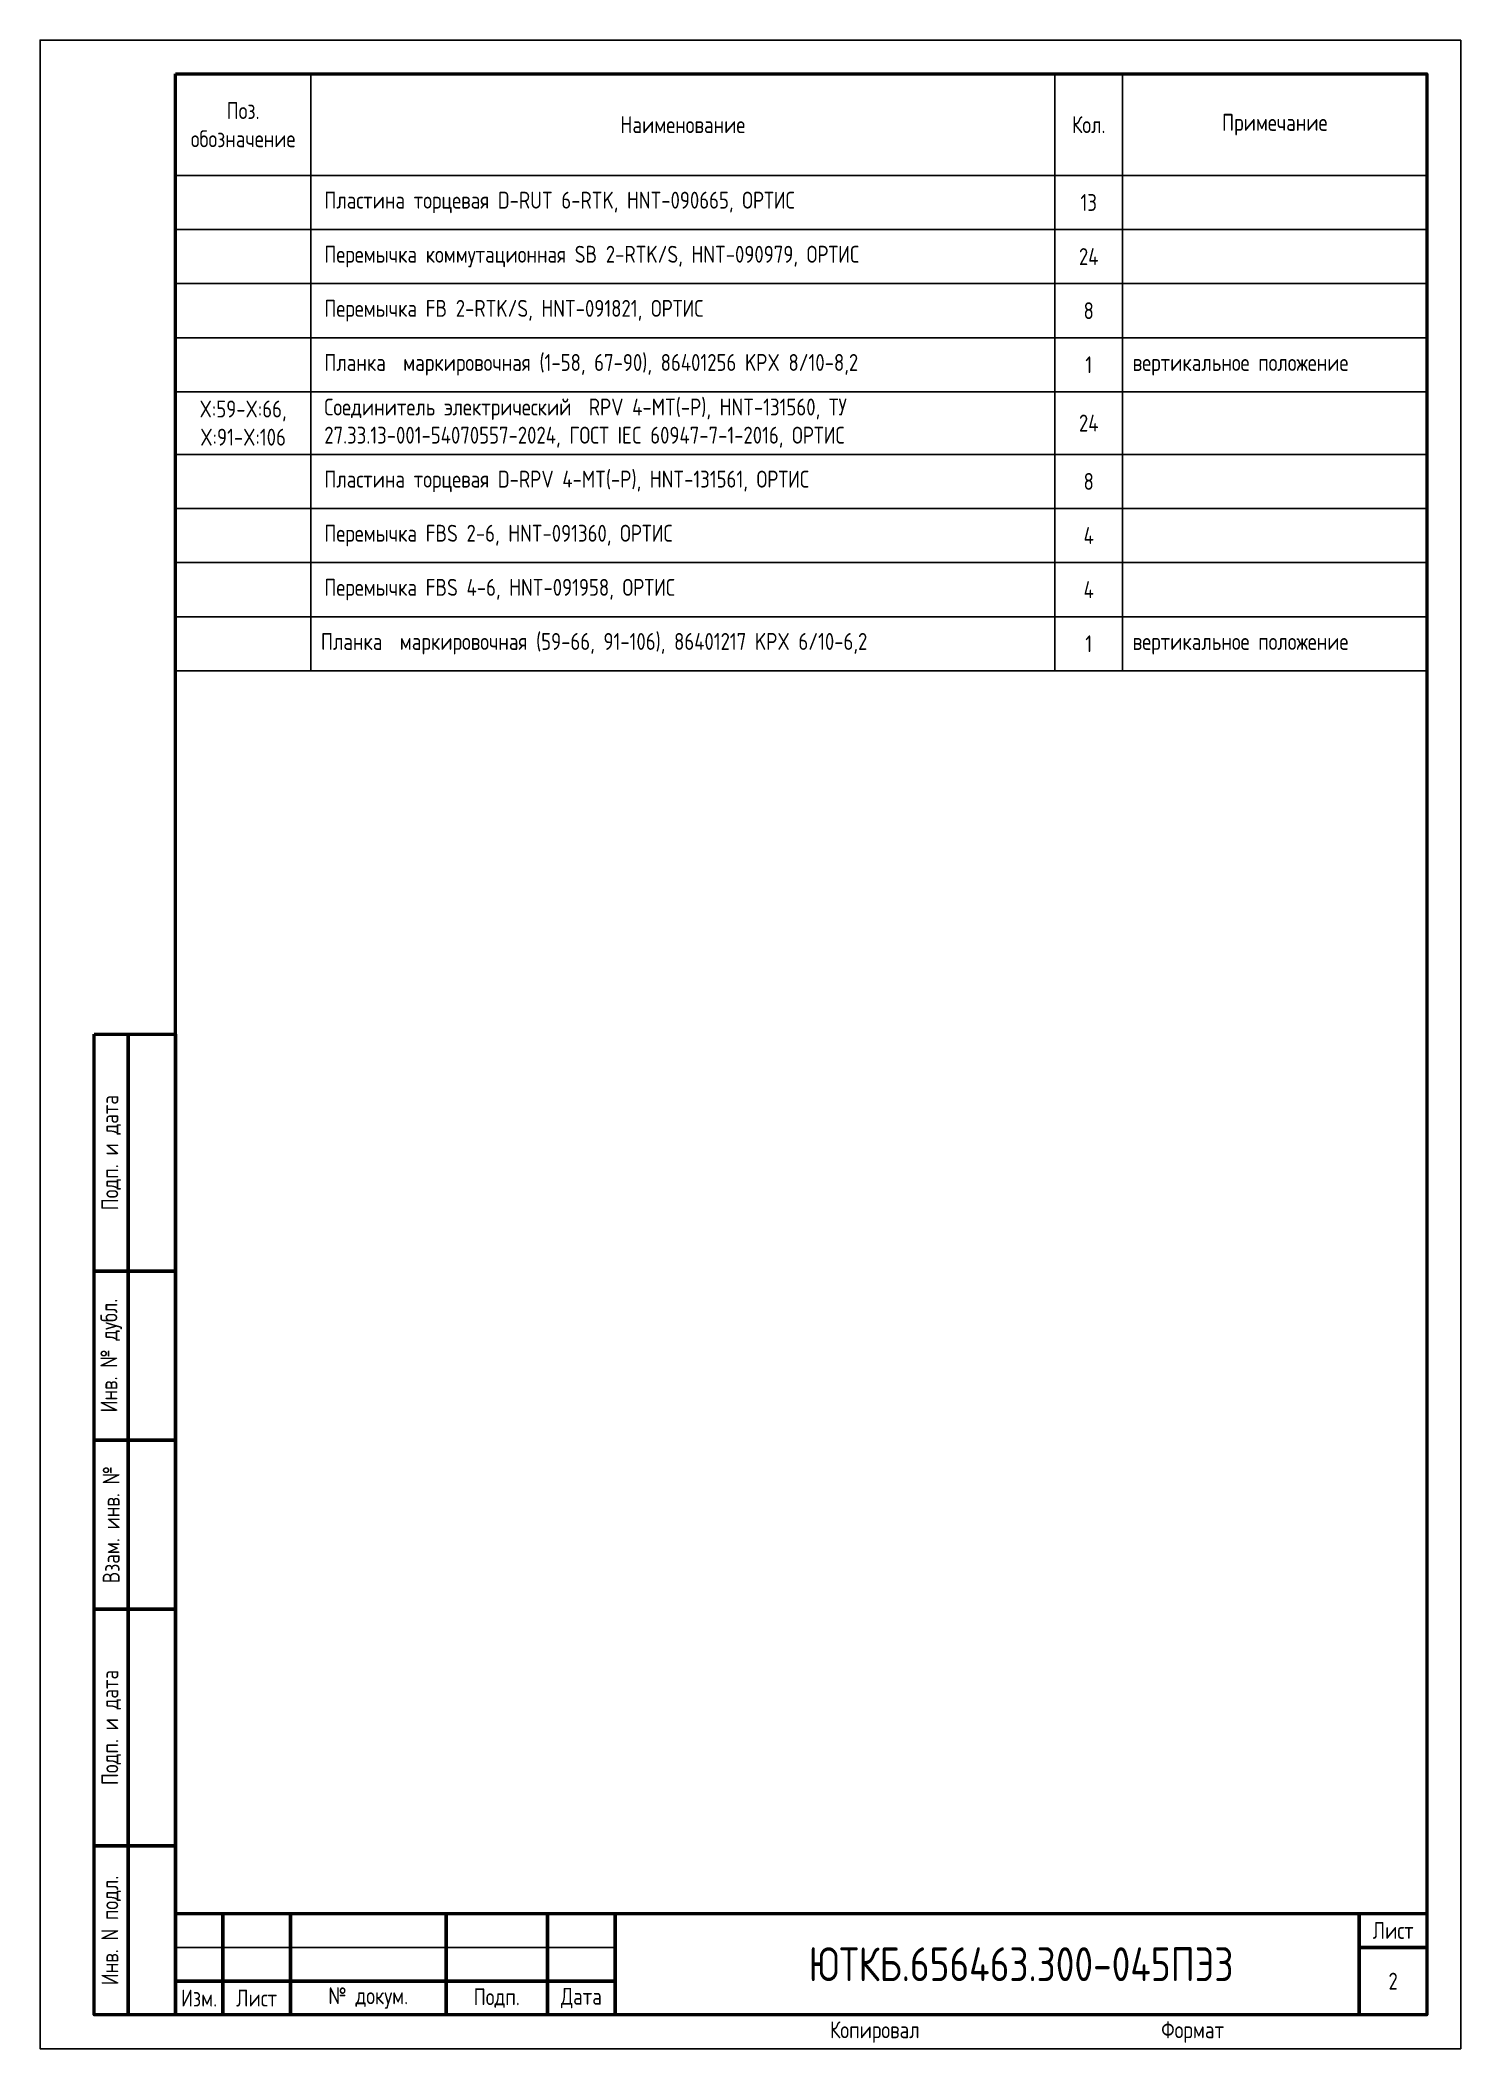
# Paper-space layout 'A4-5' of a CAD drawing. Header units: millimetres. Extents: x -87 to 31, y 22 to 188.
# The model-space entities are those that its viewports show. They can reach past a viewport. Long polylines and large blocks are cut down to what shows.
import ezdxf

# ---------------------------------------------------------------- set-up
doc = ezdxf.new("R2010")
doc.units = ezdxf.units.MM
doc.styles.add('Gost_type_A', font='GOST_A.TTF')

# ---------------------------------------------------------------- blocks, each defined once
blk = doc.blocks.new('Формат_А3')
blk.add_lwpolyline([(-420, 297), (0, 297), (0, 0), (-420, 0)], close=True)
blk = doc.blocks.new('Штамп левый нижний')
at = {"lineweight": 50}
for points in [[(-12, 145), (-7, 145), (-7, 110), (-12, 110)], [(-7, 145), (0, 145), (0, 110), (-7, 110)], [(-12, 110), (-7, 110), (-7, 85), (-12, 85)], [(-7, 110), (0, 110), (0, 85), (-7, 85)], [(-12, 85), (-7, 85), (-7, 60), (-12, 60)], [(-7, 85), (0, 85), (0, 60), (-7, 60)], [(-12, 60), (-7, 60), (-7, 25), (-12, 25)], [(-7, 60), (0, 60), (0, 25), (-7, 25)], [(-12, 25), (-7, 25), (-7, 0), (-12, 0)], [(-7, 25), (0, 25), (0, 0), (-7, 0)]]:
    blk.add_lwpolyline(points, close=True, dxfattribs=at)
at = {"char_height": 2.5, "attachment_point": 5, "rotation": 90, "style": 'Gost_type_A'}
for s, insert, width in [('Подп. и дата', (-9.5, 127.5), 35), ('Инв. № дубл.', (-9.5, 97.5), 25), ('Взам. инв. №', (-9.5, 72.5), 25), ('Подп. и дата', (-9.5, 42.5), 35), ('Инв. N подл.', (-9.5, 12.5), 25)]:
    blk.add_mtext(s, dxfattribs=dict(at, insert=insert, width=width))
blk = doc.blocks.new('Формат_А4')
blk.add_lwpolyline([(0, 297), (0, 0), (-210, 0), (-210, 297)], close=True)
at = {"lineweight": 50}
blk.add_lwpolyline([(-190, 292), (-5, 292), (-5, 5), (-190, 5)], close=True, dxfattribs=at)
blk = doc.blocks.new('Штамп малый нижний')
at = {"lineweight": 50}
for points in [[(-185, 15), (-178, 15), (-178, 5), (-185, 5)], [(-178, 15), (-168, 15), (-168, 5), (-178, 5)], [(-168, 15), (-145, 15), (-145, 5), (-168, 5)], [(-145, 15), (-130, 15), (-130, 5), (-145, 5)], [(-130, 15), (-120, 15), (-120, 5), (-130, 5)], [(-120, 15), (-10, 15), (-10, 0), (-120, 0)], [(-10, 15), (0, 15), (0, 10), (-10, 10)], [(-10, 10), (0, 10), (0, 0), (-10, 0)], [(-185, 5), (-178, 5), (-178, 0), (-185, 0)], [(-178, 5), (-168, 5), (-168, 0), (-178, 0)], [(-168, 5), (-145, 5), (-145, 0), (-168, 0)], [(-145, 5), (-130, 5), (-130, 0), (-145, 0)], [(-130, 5), (-120, 5), (-120, 0), (-130, 0)]]:
    blk.add_lwpolyline(points, close=True, dxfattribs=at)
for points in [[(-185, 15), (-178, 15), (-178, 10), (-185, 10)], [(-178, 15), (-168, 15), (-168, 10), (-178, 10)], [(-168, 15), (-145, 15), (-145, 10), (-168, 10)], [(-145, 15), (-130, 15), (-130, 10), (-145, 10)], [(-130, 15), (-120, 15), (-120, 10), (-130, 10)], [(-185, 10), (-178, 10), (-178, 5), (-185, 5)], [(-178, 10), (-168, 10), (-168, 5), (-178, 5)], [(-168, 10), (-145, 10), (-145, 5), (-168, 5)], [(-145, 10), (-130, 10), (-130, 5), (-145, 5)], [(-130, 10), (-120, 10), (-120, 5), (-130, 5)]]:
    blk.add_lwpolyline(points, close=True)
at = {"char_height": 2.5, "style": 'Gost_type_A'}
for s, insert, width, attachment_point in [('Лист', (-5, 12.5), 10, 5), ('Изм.', (-181.5, 2.5), 7, 5), ('Лист', (-173, 2.5), 10, 5), ('№ докум.', (-156.5, 2.5), 23, 5), ('Подп.', (-137.5, 2.5), 15, 5), ('Дата', (-125, 2.5), 10, 5), ('Копировал', (-75, -2.53), 13.1202, 6), ('Формат', (-30, -2.53), 13.1202, 6)]:
    blk.add_mtext(s, dxfattribs=dict(at, insert=insert, width=width, attachment_point=attachment_point))
blk = doc.blocks.new('*T18')
at = {"color": 0, "lineweight": -2, "transparency": 16777216}
for p, q in [((0, 0), (185, 0)), ((0, 0), (0, -15)), ((20, 0), (20, -15)), ((130, 0), (130, -15)), ((140, 0), (140, -15)), ((185, 0), (185, -15)), ((210, 0), (395, 0)), ((210, 0), (210, -15)), ((230, 0), (230, -15)), ((340, 0), (340, -15)), ((350, 0), (350, -15)), ((395, 0), (395, -15))]:
    blk.add_line(p, q, dxfattribs=at)
at = {"color": 0, "linetype": 'ByBlock', "lineweight": -2, "transparency": 16777216}
for p, q in [((0, -15), (185, -15)), ((0, -15), (0, -223.9)), ((20, -15), (20, -223.9)), ((130, -15), (130, -223.9)), ((140, -15), (140, -107.35)), ((185, -15), (185, -223.9)), ((210, -15), (395, -15)), ((210, -15), (210, -88.25)), ((230, -15), (230, -88.25)), ((340, -15), (340, -88.25)), ((350, -15), (350, -80.25)), ((395, -15), (395, -88.25)), ((210, -23), (395, -23)), ((0, -28.63), (185, -28.63)), ((210, -31), (395, -31)), ((0, -38.06), (185, -38.06)), ((210, -39), (395, -39)), ((210, -47), (395, -47)), ((0, -51.69), (185, -51.69)), ((210, -56.25), (395, -56.25)), ((0, -61.12), (185, -61.12)), ((210, -64.25), (395, -64.25)), ((0, -70.51), (185, -70.51)), ((210, -72.25), (395, -72.25)), ((0, -78.51), (185, -78.51)), ((210, -80.25), (395, -80.25)), ((350, -80.25), (350, -88.25)), ((210, -88.25), (395, -88.25)), ((0, -91.35), (185, -91.35)), ((0, -99.35), (185, -99.35)), ((0, -107.35), (185, -107.35)), ((140, -107.35), (140, -172.02)), ((0, -115.35), (185, -115.35)), ((0, -123.35), (185, -123.35)), ((0, -131.35), (185, -131.35)), ((0, -140.02), (185, -140.02)), ((0, -148.02), (185, -148.02)), ((0, -156.02), (185, -156.02)), ((0, -164.02), (185, -164.02)), ((0, -172.02), (185, -172.02)), ((140, -172.02), (140, -223.9)), ((0, -180.02), (185, -180.02)), ((0, -189.45), (185, -189.45)), ((0, -197.45), (185, -197.45)), ((0, -205.45), (185, -205.45)), ((0, -214.49), (185, -214.49)), ((0, -223.9), (185, -223.9))]:
    blk.add_line(p, q, dxfattribs=at)
at = {"transparency": 16777216, "char_height": 2.5, "style": 'Gost_type_A'}
for s, insert, width, attachment_point in [('Поз. обозначение', (10, -7.5), 17, 5), ('Примечание', (162.5, -7.5), 42, 5), ('Поз. обозначение', (220, -7.5), 17, 5), ('Примечание', (372.5, -7.5), 42, 5), ('Наименование', (75, -7.5), 107, 5), ('Кол.', (135, -7.5), 7, 5), ('Наименование', (285, -7.5), 107, 5), ('Кол.', (345, -7.5), 7, 5), ('{\\C0;Перемычка FBS 4-6, HNT-091958, ОРТИС}', (232, -76.25), 106, 4), ('4', (345, -76.25), 7, 5), ('Перемычка ПС 2-8, 15000020, СТЭЗ ', (21.5, -111.35), 107, 4), ('24', (135, -111.35), 7, 5), ('9', (135, -119.35), 7, 5), ('Планка  маркировочная (1-14) (14,12,10,8,6,4,2; 13,11,9,7,5,3,1), 86401256 KPX 8/10-8,2', (21.5, -127.35), 107, 4), ('9', (135, -127.35), 7, 5), ('{\\C256;Блок испытательный, в составе:}', (21.5, -135.68), 107, 4), ('Блок базовый ЭПББ 4+1, 111505, ТУ 27.33.13-001-53942713-2023, ЭПРОМ', (21.5, -144.02), 107, 4), ('4', (135, -144.02), 7, 5), ('Крышка рабочая ЭПРК 4+1, 121505, ТУ 27.33.13-001-53942713-2023, ЭПРОМ', (21.5, -152.02), 107, 4), ('4', (135, -152.02), 7, 5), ('Планка  маркировочная (1-10) (2,4.6,8,10; 1,3,5,7,9), 86401256 KPX 8/10-8,2', (21.5, -160.02), 107, 4), ('4', (135, -160.02), 7, 5), ('Планка  маркировочная (1-10) (10,8,6,4,2; 9,7,5,3,1), 86401256 KPX 8/10-8,2', (21.5, -168.02), 107, 4), ('4', (135, -168.02), 7, 5)]:
    blk.add_mtext(s, dxfattribs=dict(at, insert=insert, width=width, attachment_point=attachment_point))
at = {"color": 0, "transparency": 16777216, "char_height": 2.5, "style": 'Gost_type_A'}
for s, insert, width, attachment_point in [('{\\C256;Интеллектуальное электронное устройство \\C5;ЮНИТ-М514-ДЗТ-Р102-К101-х-х-В101-М186.0800-М186.0800-С01.03\\C256;, НЛПР.656122.602-XXX, }ООО Юнител Инжиниринг', (22, -21.81), 106, 4), ('Пластина торцевая D-RUT 6-RTK, HNT-090665, ОРТИС', (232, -19), 106, 4), ('13', (345, -19), 7, 5), ('A1', (10, -21.81), 18, 5), ('1', (135, -21.81), 7, 5), ('Перемычка коммутационная SB 2-RTK/S, HNT-090979, ОРТИС', (232, -27), 106, 4), ('24', (345, -27), 7, 5), ('Блок интерфейсный ИЧМ {\\C256;ЮНИТ-ИЧМ-СУГР-К-С}, ТУ 27.12.23-609-61775353-2024,  ООО Юнител Инжиниринг', (22, -33.34), 106, 4), ('A1.1', (10, -33.34), 18, 5), ('1', (135, -33.34), 7, 5), ('Перемычка FB 2-RTK/S, HNT-091821, ОРТИС', (232, -35), 106, 4), ('8', (345, -35), 7, 5), ('{\\C256;Интеллектуальное электронное устройство \\C5;ЮНИТ-М510-ДЗО-Р102-К101-х-В101-М1С4.0С00-С01.03, \\C256;НЛПР.656122.602-XXX, }ООО Юнител Инжиниринг', (22, -44.87), 106, 4), ('{\\C256;Планка  маркировочная} (1-58, 67-90), 86401256 KPX 8/10-8,2', (232, -43), 106, 4), ('A2', (10, -44.87), 18, 5), ('1', (135, -44.87), 7, 5), ('1', (345, -43), 7, 5), ('вертикальное положение', (351.5, -43), 42, 4), ('{\\C256;X:59-X:66, X:91-X:106}', (220, -51.62), 18, 5), ('Соединитель электрический  RPV 4-MT(-P), HNT-131560, ТУ 27.33.13-001-54070557-2024, ГОСТ IEC 60947-7-1-2016, ОРТИС ', (232, -51.62), 106, 4), ('24', (345, -51.62), 7, 5), ('Блок интерфейсный ИЧМ {\\C5;ЮНИТ-ИЧМ-КУГР}, ТУ 27.12.23-609-61775353-2024,     ООО Юнител Инжиниринг', (22, -56.4), 106, 4), ('A2.1', (10, -56.4), 18, 5), ('1', (135, -56.4), 7, 5), ('Пластина торцевая D-RPV 4-MT(-P), HNT-131561, ОРТИС', (232, -60.25), 106, 4), ('8', (345, -60.25), 7, 5), ('Светильник светодиодный ЖКХ-08 Д с кабелем 3 м, 5000 К,\\PТУ 3461-009-01281952-2018, Фокус ', (22, -65.81), 106, 4), ('EL1', (10, -65.81), 18, 5), ('1', (135, -65.81), 7, 5), ('Перемычка FBS 2-6, HNT-091360, ОРТИС', (232, -68.25), 106, 4), ('4', (345, -68.25), 7, 5), ('HL1', (10, -74.51), 18, 5), ('{\\C256;Лампа СКЛ 14Н-2-Ж-2-220 П Ч IP65 ЯШГК.433137.068 ТУ, Протон-Импульс}', (22, -74.51), 106, 4), ('1', (135, -74.51), 7, 5), ('SG1-SG6,  SG11-SG13', (10, -84.93), 18, 5), ('{\\C256;Планка  маркировочная} (59-66, 91-106), 86401217 KPX 6/10-6,2', (231.5, -84.25), 107, 4), ('1', (345, -84.25), 7, 5), ('{\\C256;Блок испытательный, в составе:}', (22, -84.93), 106, 4), ('вертикальное положение', (351.5, -84.25), 42, 4), ('{\\C256;Блок базовый ЭПББ 6+1, 111507, ТУ 27.33.13-001-53942713-2023, НПП "ЭПРОМ"}', (22, -95.35), 106, 4), ('9', (135, -95.35), 7, 5), ('{\\C256;Крышка рабочая ЭПРК 6+1, 121507, ТУ 27.33.13-001-53942713-2023, НПП "ЭПРОМ"}', (22, -103.35), 106, 4), ('9', (135, -103.35), 7, 5), ('{\\C256;Планка  маркировочная} (1-14) (2,4.6,8,10,12,14; 1,3,5,7,9,11,13){\\C256;, 86401256 KPX 8/10-8,2}', (21.5, -119.35), 107, 4), ('горизонтальное положение', (141.5, -119.35), 42, 4), ('горизонтальное положение', (141.5, -127.35), 42, 4), ('SG7-SG10', (10, -135.68), 18, 5), ('горизонтальное положение', (141.5, -160.02), 42, 4), ('горизонтальное положение', (141.5, -168.02), 42, 4), ('SQ1, SQ2', (10, -176.02), 18, 5), ('{\\C256;Выключатель путевой ВВП11-10А313-20У311, ТУ 3428-155-00216823-2005, ВНИИР }', (22, -176.02), 106, 4), ('2', (135, -176.02), 7, 5), ('{\\C256;Блок-приставка конденсаторная ЮНИТ-БК-02, ТУ 27.12.31-601-61775353-2016, }ООО Юнител Инжиниринг', (22, -184.73), 106, 4), ('UZ1, UZ2', (10, -184.73), 18, 5), ('2', (135, -184.73), 7, 5), ('WE1', (10, -193.45), 18, 5), ('Кабель 3м 2х0,75, Фокус', (22, -193.45), 106, 4), ('1', (135, -193.45), 7, 5), ('{\\C256;в составе позиции} EL1', (141.5, -193.45), 42, 4), ('WE2', (10, -201.45), 18, 5), ('Провод ПВСнг(А)-LS 2х0,75, ГОСТ 7399-97', (22, -201.45), 106, 4), ('4', (135, -201.45), 7, 5), ('{\\C256;м}', (141.5, -201.45), 42, 4), ('{\\C256;Патч-корд экранированный, категории 5е, FTP серый PC-FTP-RJ45-Cat.5e-1,5m-LSZH, 8871c, Cabeus}', (22, -209.97), 106, 4), ('WE3, WE4', (10, -209.97), 18, 5), ('2', (135, -209.97), 7, 5), ('{\\C256;X:1-X:58, X:67-X:90}', (10, -219.2), 18, 5), ('Соединитель электрический RUT 6-RTK/S, HNT-090374, ТУ 27.33.13-001-54070557-2024, ГОСТ IEC 60947-7-1-2016, ОРТИС', (22, -219.2), 106, 4), ('82', (135, -219.2), 7, 5)]:
    blk.add_mtext(s, dxfattribs=dict(at, insert=insert, width=width, attachment_point=attachment_point))
blk = doc.blocks.new('*T29')
at = {"color": 0, "lineweight": -2, "transparency": 16777216}
for p, q in [((0, 0), (185, 0)), ((0, 0), (0, -15)), ((20, 0), (20, -15)), ((130, 0), (130, -15)), ((140, 0), (140, -15)), ((185, 0), (185, -15))]:
    blk.add_line(p, q, dxfattribs=at)
at = {"color": 0, "linetype": 'ByBlock', "lineweight": -2, "transparency": 16777216}
for p, q in [((0, -15), (185, -15)), ((0, -15), (0, -88.25)), ((20, -15), (20, -88.25)), ((130, -15), (130, -88.25)), ((140, -15), (140, -80.25)), ((185, -15), (185, -88.25)), ((0, -23), (185, -23)), ((0, -31), (185, -31)), ((0, -39), (185, -39)), ((0, -47), (185, -47)), ((0, -56.25), (185, -56.25)), ((0, -64.25), (185, -64.25)), ((0, -72.25), (185, -72.25)), ((0, -80.25), (185, -80.25)), ((140, -80.25), (140, -88.25)), ((0, -88.25), (185, -88.25))]:
    blk.add_line(p, q, dxfattribs=at)
at = {"transparency": 16777216, "char_height": 2.5, "style": 'Gost_type_A'}
for s, insert, width, attachment_point in [('Поз. обозначение', (10, -7.5), 17, 5), ('Примечание', (162.5, -7.5), 42, 5), ('Наименование', (75, -7.5), 107, 5), ('Кол.', (135, -7.5), 7, 5), ('{\\C0;Перемычка FBS 4-6, HNT-091958, ОРТИС}', (22, -76.25), 106, 4), ('4', (135, -76.25), 7, 5)]:
    blk.add_mtext(s, dxfattribs=dict(at, insert=insert, width=width, attachment_point=attachment_point))
at = {"color": 0, "transparency": 16777216, "char_height": 2.5, "style": 'Gost_type_A'}
for s, insert, width, attachment_point in [('Пластина торцевая D-RUT 6-RTK, HNT-090665, ОРТИС', (22, -19), 106, 4), ('13', (135, -19), 7, 5), ('Перемычка коммутационная SB 2-RTK/S, HNT-090979, ОРТИС', (22, -27), 106, 4), ('24', (135, -27), 7, 5), ('Перемычка FB 2-RTK/S, HNT-091821, ОРТИС', (22, -35), 106, 4), ('8', (135, -35), 7, 5), ('{\\C256;Планка  маркировочная} (1-58, 67-90), 86401256 KPX 8/10-8,2', (22, -43), 106, 4), ('1', (135, -43), 7, 5), ('вертикальное положение', (141.5, -43), 42, 4), ('{\\C256;X:59-X:66, X:91-X:106}', (10, -51.62), 18, 5), ('Соединитель электрический  RPV 4-MT(-P), HNT-131560, ТУ 27.33.13-001-54070557-2024, ГОСТ IEC 60947-7-1-2016, ОРТИС ', (22, -51.62), 106, 4), ('24', (135, -51.62), 7, 5), ('Пластина торцевая D-RPV 4-MT(-P), HNT-131561, ОРТИС', (22, -60.25), 106, 4), ('8', (135, -60.25), 7, 5), ('Перемычка FBS 2-6, HNT-091360, ОРТИС', (22, -68.25), 106, 4), ('4', (135, -68.25), 7, 5), ('{\\C256;Планка  маркировочная} (59-66, 91-106), 86401217 KPX 6/10-6,2', (21.5, -84.25), 107, 4), ('1', (135, -84.25), 7, 5), ('вертикальное положение', (141.5, -84.25), 42, 4)]:
    blk.add_mtext(s, dxfattribs=dict(at, insert=insert, width=width, attachment_point=attachment_point))

msp = doc.modelspace()

# ---------------------------------------------------------------- block references
at = {"color": 1}
for name, p in [('Формат_А4', (-210, 0)), ('Формат_А4', (0, 0)), ('Формат_А3', (420, 0)), ('Штамп левый нижний', (-190, 5)), ('Штамп малый нижний', (-5, 5))]:
    msp.add_blockref(name, p, dxfattribs=at)
for name, p in [('*T18', (-400, 292)), ('*T29', (-190, 292))]:
    msp.add_blockref(name, p)

# ---------------------------------------------------------------- texts
at = {"attachment_point": 5, "style": 'Gost_type_A'}
for s, insert, char_height, width in [('ЮТКБ.656463.300-045ПЭ3', (-65, 12.5), 5, 120), ('2', (-10, 10), 2.5, 10)]:
    msp.add_mtext(s, dxfattribs=dict(at, insert=insert, char_height=char_height, width=width))

psp = doc.layouts.new('A4-5')

# ---------------------------------------------------------------- viewports
at = {"layer": '0'}
psp.add_viewport(center=(-27.88, 105.01), size=(117.59, 166.304), view_center_point=(-105, 148.5), view_height=297, dxfattribs=at)

doc.saveas('drawing.dxf')
